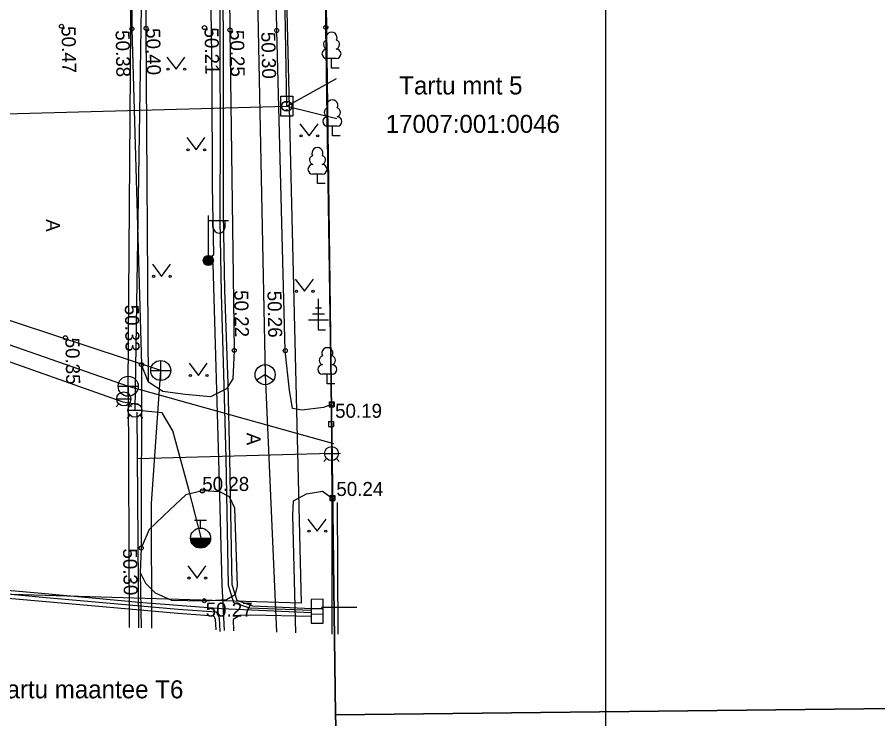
# Model space of a CAD drawing. Extents: x 640179 to 641910, y 6455895 to 6456910.
# Drawn here: x 641405.75 to 641448.72, y 6456215.71 to 6456250.72 of the extents above; entities that cross this region are included whole.
import ezdxf

# ---------------------------------------------------------------- set-up
doc = ezdxf.new("R2010")
doc.units = 0
for name, color, linetype in [('AED', 7, 'Continuous'), ('ELRAJATISMP', 7, 'Continuous'), ('HALJASTUS', 7, 'Continuous'), ('KKAEV', 7, 'Continuous'), ('KORGUS-EH2000', 7, 'Continuous'), ('KTRASS', 7, 'Continuous'), ('MOOTPIIR', 7, 'Continuous'), ('MPKAABEL', 7, 'Continuous'), ('PIIR', 7, 'Continuous'), ('POST', 7, 'Continuous'), ('PUU', 7, 'Continuous'), ('SIKAEV', 7, 'Continuous'), ('SIOHULIIN', 7, 'Continuous'), ('SIRAJATIS', 7, 'Continuous'), ('SITRASS', 7, 'Continuous'), ('TEE', 7, 'Continuous'), ('VKAEV', 7, 'Continuous'), ('VORMISTUS', 7, 'Continuous'), ('VTRASS', 7, 'Continuous')]:
    doc.layers.add(name, color=color, linetype=linetype)

msp = doc.modelspace()

# ---------------------------------------------------------------- linework, layer by layer
at = {"layer": 'AED'}
for p, q in [((641421.319, 6456231.526), (641421.319, 6456231.276)), ((641421.319, 6456231.526), (641421.569, 6456231.526)), ((641421.319, 6456231.276), (641421.569, 6456231.276)), ((641421.569, 6456231.526), (641421.569, 6456231.276)), ((641421.294, 6456230.555), (641421.294, 6456230.305)), ((641421.294, 6456230.555), (641421.544, 6456230.555)), ((641421.544, 6456230.555), (641421.544, 6456230.305)), ((641421.294, 6456230.305), (641421.544, 6456230.305)), ((641421.352, 6456226.852), (641421.352, 6456226.602)), ((641421.352, 6456226.852), (641421.602, 6456226.852)), ((641421.352, 6456226.602), (641421.602, 6456226.602)), ((641421.602, 6456226.852), (641421.602, 6456226.602))]:
    msp.add_line(p, q, dxfattribs=at)
for points in [[(641421.444, 6456231.401), (641421.161, 6456250.215), (641421.038, 6456262.879), (641421.043, 6456271.352), (641421.39, 6456271.433)], [(641421.485, 6456219.941), (641421.477, 6456226.727)]]:
    msp.add_lwpolyline(points, dxfattribs=at)
at = {"layer": 'ELRAJATISMP'}
for p, q in [((641421.025, 6456221.675), (641420.428, 6456221.671)), ((641420.428, 6456221.671), (641420.436, 6456220.476)), ((641421.033, 6456220.48), (641421.025, 6456221.675)), ((641420.431, 6456221.209), (641421.028, 6456221.213)), ((641420.433, 6456220.938), (641421.03, 6456220.942)), ((641420.436, 6456220.476), (641421.033, 6456220.48))]:
    msp.add_line(p, q, dxfattribs=at)
at = {"layer": 'HALJASTUS'}
for p, q in [((641413.219, 6456248.736), (641413.682, 6456248.13)), ((641413.682, 6456248.13), (641414.128, 6456248.736)), ((641419.864, 6456245.41), (641420.327, 6456244.803)), ((641420.327, 6456244.803), (641420.773, 6456245.41)), ((641414.218, 6456244.714), (641414.681, 6456244.107)), ((641414.681, 6456244.107), (641415.127, 6456244.714)), ((641412.498, 6456238.398), (641412.962, 6456237.791)), ((641412.962, 6456237.791), (641413.407, 6456238.398)), ((641419.631, 6456237.654), (641420.095, 6456237.047)), ((641420.095, 6456237.047), (641420.54, 6456237.654)), ((641414.334, 6456233.451), (641414.797, 6456232.845)), ((641414.797, 6456232.845), (641415.243, 6456233.451)), ((641420.262, 6456225.68), (641420.725, 6456225.074)), ((641420.725, 6456225.074), (641421.171, 6456225.68)), ((641414.266, 6456223.338), (641414.729, 6456222.732)), ((641414.729, 6456222.732), (641415.175, 6456223.338))]:
    msp.add_line(p, q, dxfattribs=at)
msp.add_lwpolyline([(641421.781, 6456219.931), (641421.735, 6456226.5)], dxfattribs=at)
for centre in [(641413.281, 6456248.13), (641414.11, 6456248.13), (641419.926, 6456244.803), (641420.755, 6456244.803), (641414.28, 6456244.107), (641415.109, 6456244.107), (641412.561, 6456237.791), (641413.39, 6456237.791), (641419.694, 6456237.047), (641420.522, 6456237.047), (641414.396, 6456232.845), (641415.225, 6456232.845), (641420.324, 6456225.074), (641421.153, 6456225.074), (641414.328, 6456222.732), (641415.157, 6456222.732)]:
    msp.add_circle(centre, 0.055, dxfattribs=at)
at = {"layer": 'KKAEV'}
for p, q in [((641412.915, 6456232.594), (641412.915, 6456233.594)), ((641412.415, 6456233.094), (641413.415, 6456233.094)), ((641411.293, 6456231.807), (641411.293, 6456232.807)), ((641410.793, 6456232.307), (641411.793, 6456232.307))]:
    msp.add_line(p, q, dxfattribs=at)
for centre in [(641412.915, 6456233.094), (641411.293, 6456232.307)]:
    msp.add_circle(centre, 0.5, dxfattribs=at)
at = {"layer": 'KORGUS-EH2000'}
for centre in [(641407.96, 6456250.272), (641411.475, 6456250.145), (641412.186, 6456250.173), (641415.102, 6456250.206), (641416.373, 6456250.084), (641418.709, 6456250.062), (641421.161, 6456250.215), (641408.155, 6456234.727), (641416.585, 6456234.095), (641419.138, 6456234.08), (641411.957, 6456233.382), (641421.444, 6456231.401), (641414.99, 6456227.08), (641421.477, 6456226.727), (641411.944, 6456224.233), (641415.089, 6456221.6)]:
    msp.add_circle(centre, 0.1, dxfattribs=at)
at = {"layer": 'KTRASS'}
for points in [[(641411.293, 6456232.307), (641411.602, 6456274.963)], [(641412.915, 6456233.094), (641370.115, 6456247.213)], [(641369.95, 6456246.742), (641411.293, 6456232.307)], [(641412.472, 6456220.234), (641412.461, 6456226.46), (641412.915, 6456233.094)], [(641411.293, 6456232.307), (641421.54, 6456229.457)], [(641411.293, 6456232.307), (641411.349, 6456220.27)]]:
    msp.add_lwpolyline(points, dxfattribs=at)
at = {"layer": 'MOOTPIIR'}
msp.add_lwpolyline([(641419.93, 6456221.487), (641397.67, 6456222.15), (641133.32, 6456337.42), (641188.263, 6456402.877), (641195.254, 6456425.98), (641219.855, 6456476.224), (641271.809, 6456488.907), (641416.235, 6456510.634), (641415.409, 6456463.598), (641414.836, 6456431.758)], close=True, dxfattribs=at)
at = {"layer": 'MPKAABEL'}
for points in [[(641420.45, 6456221.12), (641417.36, 6456221.23), (641416.56, 6456221.5), (641416.3, 6456222.37), (641416.27, 6456224.18), (641416.18, 6456228.71), (641416.09, 6456232.35), (641415.95, 6456236.93), (641415.89, 6456240.6), (641415.9, 6456245.2), (641415.88, 6456248.63), (641415.86, 6456253.67), (641415.84, 6456259.768), (641415.84, 6456263.754), (641415.73, 6456268.42), (641415.49, 6456272.76), (641415.35, 6456274.3), (641415.29, 6456275.72), (641415.16, 6456279.28)], [(641420.46, 6456221.2), (641417.52, 6456221.34), (641416.73, 6456221.61), (641416.48, 6456222.4), (641416.45, 6456224.21), (641416.37, 6456228.74), (641416.28, 6456232.42), (641416.11, 6456237.1), (641416.05, 6456240.91), (641416.05, 6456245.74), (641416.05, 6456248.96), (641416.04, 6456252.16), (641416.04, 6456256), (641416.03, 6456259.2), (641416.01, 6456261.62), (641415.95, 6456264.48), (641415.91, 6456266.77), (641415.84, 6456269.66), (641415.82, 6456270.81), (641415.65, 6456273.03), (641415.944, 6456273.31), (641419.3, 6456274.24), (641421.303, 6456274.741)], [(641415.28, 6456238.67), (641415.56, 6456238.89), (641415.5, 6456242.31), (641415.49, 6456247.68), (641415.36, 6456256.76), (641415.25, 6456265.53), (641415.29, 6456269.8), (641414.34, 6456269.94)], [(641416.093, 6456220.116), (641415.98, 6456222.41), (641415.85, 6456227.5), (641415.54, 6456238.41), (641415.28, 6456238.65)], [(641415.681, 6456220.143), (641415.65, 6456220.68), (641415.57, 6456220.83), (641413.77, 6456220.96), (641406.99, 6456221.56), (641404.72, 6456221.77), (641401.93, 6456221.73), (641397.38, 6456221.93), (641393.3, 6456222.1), (641391.07, 6456223.03), (641384.29, 6456225.86), (641383.31, 6456226.26), (641381.11, 6456227.36), (641373.46, 6456231.11), (641373.12, 6456232.45), (641375.92, 6456238.26)], [(641415.89, 6456220.062), (641415.85, 6456220.73), (641415.7, 6456221.03), (641413.79, 6456221.17), (641407.01, 6456221.77), (641404.73, 6456221.98), (641401.93, 6456221.94), (641397.39, 6456222.14), (641393.35, 6456222.31), (641391.15, 6456223.22), (641384.37, 6456226.05), (641383.59, 6456226.37), (641381.2, 6456227.55), (641373.64, 6456231.25), (641373.34, 6456232.43), (641376.037, 6456238.03)], [(641376.037, 6456238.03), (641376.18, 6456237.99), (641375.62, 6456236.74), (641374.21, 6456233.6), (641373.65, 6456232.35), (641373.92, 6456231.43), (641375.88, 6456230.43), (641380.24, 6456228.28), (641383.65, 6456226.59), (641388.92, 6456224.37), (641393.35, 6456222.52), (641396.94, 6456222.34), (641401, 6456222.17), (641402.12, 6456222.13), (641404.68, 6456222.18), (641406.78, 6456221.99), (641412.02, 6456221.52), (641415.95, 6456221.22), (641419.31, 6456221.06), (641420.45, 6456221.01)], [(641420.95, 6456221.29), (641422.7, 6456221.29)], [(641420.46, 6456220.82), (641417.41, 6456220.88), (641416.86, 6456220.86), (641416.53, 6456220.67), (641416.555, 6456220.101)]]:
    msp.add_lwpolyline(points, dxfattribs=at)
at = {"layer": 'PIIR'}
for points in [[(641449.49, 6456216.22), (641467.09, 6456220.47), (641460.45, 6456253.77), (641453.73, 6456252.91), (641452.23, 6456261.22), (641450.79, 6456278.28), (641420.91, 6456271.62), (641421.65, 6456215.91)], [(641420.91, 6456271.62), (641395.08, 6456264.88), (641397.67, 6456222.15), (641399.73, 6456132.69), (641407.28, 6456112.5), (641418.95, 6456063.34), (641396.85, 6456065.96), (641397.61, 6456062.03), (641419.16, 6456059.39), (641420.45, 6456033.11), (641417.86, 6456001.29), (641407.75, 6455969.75), (641401.95, 6455966.49), (641417.66, 6455941.59), (641443.42, 6456008.61), (641445.65, 6456032.1), (641444.04, 6456049.26), (641439.55, 6456081.74), (641423.99, 6456146.21), (641421.65, 6456215.91)], [(641439.55, 6456081.74), (641444.04, 6456049.26), (641464.17, 6456051.14), (641465.46, 6456037.37), (641473.18, 6456039.43), (641475.1, 6455998.97), (641471.5, 6455970.17), (641507.36, 6455997.11), (641534.24, 6456017.93), (641562.74, 6456039.99), (641593.82, 6456064.06), (641615.75, 6456080.37), (641614.55, 6456083.12), (641659.14, 6456116.53), (641668.58, 6456125.39), (641681.51, 6456155.84), (641568.01, 6456249.81), (641491.75, 6456227.68), (641467.09, 6456220.47), (641449.49, 6456216.22), (641421.65, 6456215.91), (641423.99, 6456146.21)]]:
    msp.add_lwpolyline(points, close=True, dxfattribs=at)
at = {"layer": 'POST'}
for p, q in [((641415.294, 6456238.831), (641415.294, 6456240.831)), ((641415.294, 6456240.581), (641416.294, 6456240.581)), ((641415.521, 6456240.26), (641415.521, 6456240.581)), ((641416.133, 6456240.26), (641416.133, 6456240.581))]:
    msp.add_line(p, q, dxfattribs=at)
for centre, radius in [((641419.208, 6456246.287), 0.25), ((641415.294, 6456238.581), 0.25), ((641415.294, 6456238.581), 0.225), ((641415.294, 6456238.581), 0.2), ((641415.294, 6456238.581), 0.175), ((641415.294, 6456238.581), 0.15), ((641415.294, 6456238.581), 0.125), ((641415.294, 6456238.581), 0.1), ((641415.294, 6456238.581), 0.075), ((641415.294, 6456238.581), 0.05), ((641415.294, 6456238.581), 0.025)]:
    msp.add_circle(centre, radius, dxfattribs=at)
msp.add_arc((641415.827, 6456240.26), 0.306, 180, 0, dxfattribs=at)
at = {"layer": 'PUU'}
for p, q in [((641421.684, 6456248.663), (641421.204, 6456248.663)), ((641421.444, 6456248.188), (641421.444, 6456248.663)), ((641421.824, 6456248.188), (641421.444, 6456248.188)), ((641421.728, 6456245.283), (641421.248, 6456245.283)), ((641421.488, 6456244.808), (641421.488, 6456245.283)), ((641421.868, 6456244.808), (641421.488, 6456244.808)), ((641420.984, 6456242.896), (641420.504, 6456242.896)), ((641420.744, 6456242.421), (641420.744, 6456242.896)), ((641421.124, 6456242.421), (641420.744, 6456242.421)), ((641420.792, 6456235.101), (641420.792, 6456236.676)), ((641420.942, 6456236.201), (641420.642, 6456236.201)), ((641421.292, 6456235.601), (641420.292, 6456235.601)), ((641421.092, 6456235.901), (641420.492, 6456235.901)), ((641421.152, 6456235.101), (641420.792, 6456235.101)), ((641421.472, 6456232.91), (641420.992, 6456232.91)), ((641421.232, 6456232.435), (641421.232, 6456232.91)), ((641421.612, 6456232.435), (641421.232, 6456232.435))]:
    msp.add_line(p, q, dxfattribs=at)
for centre, radius, start, end in [((641421.444, 6456249.708), 0.277, 332.5799, 207.4201), ((641421.274, 6456249.361), 0.233, 109.0217, 253.1415), ((641421.614, 6456249.361), 0.233, 286.8508, 70.9859), ((641421.207, 6456248.9), 0.238, 90.0016, 269.3953), ((641421.681, 6456248.9), 0.238, 270.6047, 89.9984), ((641421.488, 6456246.328), 0.277, 332.5799, 207.4201), ((641421.318, 6456245.981), 0.233, 109.0217, 253.1415), ((641421.658, 6456245.981), 0.233, 286.8508, 70.9859), ((641421.251, 6456245.52), 0.238, 90.0016, 269.3953), ((641421.725, 6456245.52), 0.238, 270.6047, 89.9984), ((641420.744, 6456243.941), 0.277, 332.5799, 207.4201), ((641420.574, 6456243.594), 0.233, 109.0217, 253.1415), ((641420.914, 6456243.594), 0.233, 286.8508, 70.9859), ((641420.507, 6456243.133), 0.238, 90.0016, 269.3953), ((641420.981, 6456243.133), 0.238, 270.6047, 89.9984), ((641421.232, 6456233.955), 0.277, 332.5799, 207.4201), ((641421.062, 6456233.608), 0.233, 109.0217, 253.1415), ((641421.402, 6456233.608), 0.233, 286.8508, 70.9859), ((641420.995, 6456233.147), 0.238, 90.0016, 269.3953), ((641421.469, 6456233.147), 0.238, 270.6047, 89.9984)]:
    msp.add_arc(centre, radius, start, end, dxfattribs=at)
at = {"layer": 'SIKAEV'}
for p, q in [((641418.13, 6456233.386), (641418.13, 6456232.886)), ((641418.13, 6456232.886), (641417.715, 6456232.611)), ((641418.13, 6456232.886), (641418.545, 6456232.611))]:
    msp.add_line(p, q, dxfattribs=at)
msp.add_circle((641418.13, 6456232.886), 0.5, dxfattribs=at)
at = {"layer": 'SIOHULIIN'}
for q in [(641421.696, 6456247.674), (641421.717, 6456245.675)]:
    msp.add_line((641419.208, 6456246.287), q, dxfattribs=at)
msp.add_lwpolyline([(641348.109, 6456244.477), (641386.787, 6456245.405), (641419.208, 6456246.287), (641418.255, 6456301.386), (641416.901, 6456357.621), (641415.503, 6456409.769), (641415.816, 6456463.629)], dxfattribs=at)
at = {"layer": 'SIRAJATIS'}
msp.add_lwpolyline([(641418.908, 6456245.787), (641418.908, 6456246.787), (641419.508, 6456246.787), (641419.508, 6456245.787)], close=True, dxfattribs=at)
for centre, radius in [((641419.208, 6456246.487), 0.0304), ((641419.208, 6456246.487), 0.029), ((641419.208, 6456246.487), 0.0277), ((641419.208, 6456246.487), 0.0263), ((641419.208, 6456246.487), 0.0249), ((641419.208, 6456246.487), 0.0236), ((641419.208, 6456246.487), 0.0222), ((641419.208, 6456246.487), 0.0209), ((641419.208, 6456246.487), 0.0195), ((641419.208, 6456246.487), 0.0181), ((641419.208, 6456246.487), 0.0168), ((641419.208, 6456246.487), 0.0154), ((641419.208, 6456246.487), 0.014), ((641419.208, 6456246.487), 0.0127), ((641419.208, 6456246.487), 0.0113), ((641419.208, 6456246.487), 0.00996), ((641419.208, 6456246.487), 0.0086), ((641419.208, 6456246.487), 0.00724), ((641419.208, 6456246.487), 0.00587), ((641419.208, 6456246.487), 0.00451), ((641419.208, 6456246.487), 0.00315), ((641419.208, 6456246.487), 0.00179), ((641419.208, 6456246.487), 0.000426), ((641419.208, 6456246.087), 0.0304), ((641419.208, 6456246.087), 0.029), ((641419.208, 6456246.087), 0.0277), ((641419.208, 6456246.087), 0.0263), ((641419.208, 6456246.087), 0.0249), ((641419.208, 6456246.087), 0.0236), ((641419.208, 6456246.087), 0.0222), ((641419.208, 6456246.087), 0.0209), ((641419.208, 6456246.087), 0.0195), ((641419.208, 6456246.087), 0.0181), ((641419.208, 6456246.087), 0.0168), ((641419.208, 6456246.087), 0.0154), ((641419.208, 6456246.087), 0.014), ((641419.208, 6456246.087), 0.0127), ((641419.208, 6456246.087), 0.0113), ((641419.208, 6456246.087), 0.00996), ((641419.208, 6456246.087), 0.0086), ((641419.208, 6456246.087), 0.00724), ((641419.208, 6456246.087), 0.00587), ((641419.208, 6456246.087), 0.00451), ((641419.208, 6456246.087), 0.00315), ((641419.208, 6456246.087), 0.00179), ((641419.208, 6456246.087), 0.000426)]:
    msp.add_circle(centre, radius, dxfattribs=at)
at = {"layer": 'SITRASS'}
msp.add_line((641415.988, 6456340.365), (641418.13, 6456232.886), dxfattribs=at)
msp.add_lwpolyline([(641418.13, 6456232.886), (641418.696, 6456220.032)], dxfattribs=at)
at = {"layer": 'TEE'}
for points in [[(641410.31, 6456510.445), (641410.363, 6456506.654), (641410.246, 6456503.986), (641410.131, 6456495.213), (641409.893, 6456476.117), (641409.695, 6456457.746), (641409.548, 6456439.797), (641409.534, 6456423.095), (641409.613, 6456403.366), (641409.806, 6456385.325), (641410.033, 6456366.134), (641410.396, 6456347.356), (641410.548, 6456328.16), (641410.878, 6456312.772), (641411.084, 6456293.369), (641411.305, 6456285.271), (641411.491, 6456273.361), (641411.365, 6456270.945), (641411.475, 6456250.145), (641411.957, 6456233.382), (641411.944, 6456224.233), (641411.886, 6456223.008), (641411.943, 6456220.251)], [(641419.66, 6456220), (641419.506, 6456225.867), (641419.548, 6456226.591), (641420.187, 6456226.945), (641420.987, 6456227.075), (641421.477, 6456226.727), (641421.444, 6456231.401), (641421.04, 6456231.251), (641419.97, 6456231.11), (641419.499, 6456231.194), (641419.342, 6456232.117), (641419.138, 6456234.08), (641418.709, 6456250.062), (641418.291, 6456272.584), (641418.253, 6456275.08), (641418.299, 6456276.692), (641418.929, 6456277.671), (641421.21, 6456278.301)], [(641415.571, 6456276.687), (641415.836, 6456276.357), (641415.961, 6456274.93), (641416.153, 6456272.333), (641416.373, 6456250.084), (641416.585, 6456234.095), (641416.525, 6456232.675), (641416.204, 6456232.175), (641415.408, 6456231.773), (641414.14, 6456231.89), (641413.019, 6456232.048), (641412.298, 6456232.504), (641411.957, 6456233.382)], [(641412.298, 6456232.504), (641412.186, 6456250.173), (641412.334, 6456274.402)], [(641411.886, 6456223.008), (641412.161, 6456222.486), (641412.637, 6456222.005), (641413.448, 6456221.624), (641415.089, 6456221.6), (641416.201, 6456221.66), (641416.652, 6456221.935), (641416.75, 6456222.349), (641416.613, 6456226.227), (641416.358, 6456226.796), (641415.866, 6456227.04), (641414.99, 6456227.08), (641414.163, 6456226.893), (641413.389, 6456226.153), (641412.336, 6456225.164), (641411.944, 6456224.233)]]:
    msp.add_lwpolyline(points, dxfattribs=at)
at = {"layer": 'VKAEV'}
for p, q in [((641410.721, 6456231.673), (641411.421, 6456231.673)), ((641410.824, 6456231.426), (641410.684, 6456231.286)), ((641411.318, 6456231.426), (641411.458, 6456231.286)), ((641411.384, 6456230.859), (641411.244, 6456230.719)), ((641411.281, 6456231.106), (641411.981, 6456231.106)), ((641411.878, 6456230.859), (641412.018, 6456230.719)), ((641421.197, 6456228.698), (641421.058, 6456228.559)), ((641421.095, 6456228.946), (641421.795, 6456228.946)), ((641421.692, 6456228.698), (641421.832, 6456228.559)), ((641414.604, 6456225.627), (641415.204, 6456225.627)), ((641414.904, 6456225.227), (641414.904, 6456225.627)), ((641414.404, 6456224.727), (641415.404, 6456224.727))]:
    msp.add_line(p, q, dxfattribs=at)
for centre, radius in [((641411.071, 6456231.673), 0.35), ((641411.631, 6456231.106), 0.35), ((641421.445, 6456228.946), 0.35), ((641414.904, 6456224.727), 0.5)]:
    msp.add_circle(centre, radius, dxfattribs=at)
for radius in [0.479, 0.459, 0.438, 0.417, 0.396, 0.376, 0.355, 0.334, 0.313, 0.293, 0.272, 0.251, 0.23, 0.21, 0.189, 0.168, 0.147, 0.127, 0.106, 0.0851, 0.0643, 0.0436, 0.0228]:
    msp.add_arc((641414.904, 6456224.727), radius, 180, 0, dxfattribs=at)
at = {"layer": 'VORMISTUS'}
msp.add_lwpolyline([(641435.119, 6456111.678), (641126.07, 6456111.678), (641126.07, 6456533.07), (641435.119, 6456533.07)], close=True, dxfattribs=at)
at = {"layer": 'VTRASS'}
for points in [[(641410.043, 6456510.404), (641410.001, 6456507.413), (641410.12, 6456494.919), (641409.94, 6456486.619), (641409.708, 6456471.675), (641409.952, 6456456.44), (641409.954, 6456440.795), (641409.761, 6456422.397), (641410.125, 6456385.924), (641410.122, 6456380.066), (641410.703, 6456364.945), (641410.462, 6456349.864), (641410.986, 6456334.753), (641411.502, 6456319.394), (641411.415, 6456304.126), (641411.819, 6456289.033), (641412.359, 6456279.653), (641412.325, 6456275.852), (641412.321, 6456275.618), (641411.631, 6456231.106)], [(641411.816, 6456231.388), (641411.044, 6456231.511), (641363.526, 6456248.335), (641331.268, 6456261.889), (641313.218, 6456270.463), (641297.045, 6456277.502), (641279.252, 6456285.094), (641270.135, 6456288.849), (641254.432, 6456295.831), (641236.332, 6456303.613), (641224.321, 6456309.01), (641203.9, 6456318.302), (641188.142, 6456325.575), (641174.449, 6456331.829), (641151.833, 6456345.896), (641145.193, 6456352.194)], [(641414.96, 6456224.698), (641414.321, 6456227.162), (641413.523, 6456230.076), (641412.984, 6456230.98), (641411.631, 6456231.106)], [(641411.732, 6456231.016), (641411.799, 6456220.256)], [(641421.445, 6456228.946), (641411.746, 6456228.685)], [(641421.445, 6456228.946), (641421.885, 6456228.972)]]:
    msp.add_lwpolyline(points, dxfattribs=at)

# ---------------------------------------------------------------- texts
at = {"layer": 'KORGUS-EH2000'}
for s, p in [('50.47', (641407.96, 6456250.272)), ('50.40', (641412.186, 6456250.173)), ('50.21', (641415.102, 6456250.206)), ('50.38', (641410.661, 6456250.072)), ('50.25', (641416.373, 6456250.084)), ('50.30', (641417.936, 6456249.989)), ('50.22', (641416.583, 6456237.096)), ('50.26', (641418.243, 6456237.069)), ('50.33', (641411.12, 6456236.37)), ('50.35', (641408.155, 6456234.727)), ('50.30', (641411.03, 6456224.209))]:
    msp.add_text(s, height=0.7, rotation=271.0673, dxfattribs=at).set_placement(p)
for s, p in [('50.19', (641421.623, 6456230.732)), ('50.28', (641414.99, 6456227.08)), ('50.24', (641421.685, 6456226.83)), ('50.27', (641415.162, 6456220.81))]:
    msp.add_text(s, height=0.7, dxfattribs=at).set_placement(p)
at = {"layer": 'PIIR'}
for s, p in [('Tartu mnt 5', (641424.826, 6456246.869)), ('17007:001:0046', (641424.149, 6456244.952)), ('Tartu maantee T6', (641404.481, 6456216.732))]:
    msp.add_text(s, height=0.9, dxfattribs=at).set_placement(p)
at = {"layer": 'TEE'}
for p in [(641407.196, 6456240.646), (641417.213, 6456229.988)]:
    msp.add_text('A', height=0.7, rotation=269.4909, dxfattribs=at).set_placement(p)

doc.saveas('drawing.dxf')
